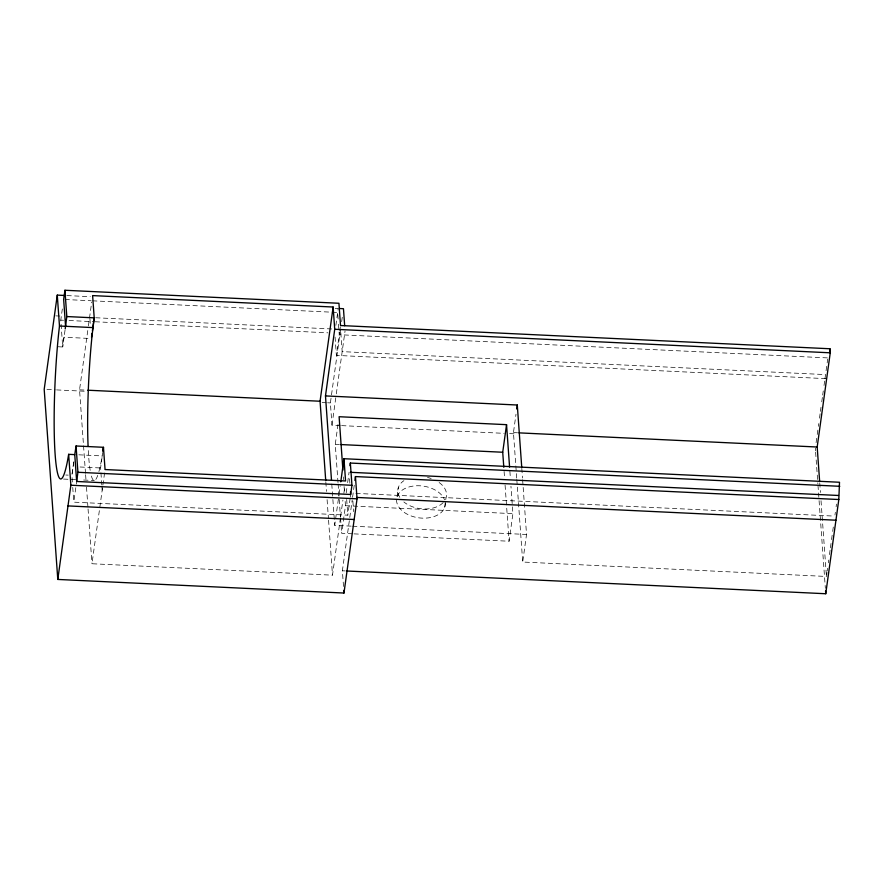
<?xml version="1.0" encoding="UTF-8"?>
<svg xmlns="http://www.w3.org/2000/svg" width="884" height="884" viewBox="0 0 884 884"><rect width="100%" height="100%" fill="white"/><g stroke="black" fill="none" stroke-linecap="round" stroke-linejoin="round"><path stroke-width="0.66" stroke-dasharray="4.42 3.31" d="M57.825 346.749L62.698 346.981L60.786 320.13L62.576 307.201M65.029 330.174L62.698 346.981L63.935 337.235L91.339 338.528M85.516 473.36L79.538 389.811L88.234 327.179M88.422 325.82L91.715 302.063M72.355 482.023L71.88 475.305L73.67 462.376M73.902 461.57L71.88 475.305M350.13 498.366L347.799 515.173L73.792 502.156L76.123 485.349M76.311 484.056L76.665 481.471M101.804 484.984L100.588 467.967L102.743 452.464M340.451 517.825L332.494 575.175L91.98 563.749L102.721 486.344M102.898 485.051L105.052 469.537M335.865 325.389L338.207 308.527M825.822 378.639L336.373 355.39L339.611 332.086M339.799 330.771L340.34 326.826M340.241 425.558L331.975 425.171L330.384 402.916L340.583 329.389L342.174 351.633L825.534 374.595L824.971 378.672M341.666 321.632L342.561 315.168M331.975 425.171L336.13 395.203M336.318 393.844L345.047 330.959M338.008 482.62L335.268 444.287L338.185 423.281M351.169 526.135L334.727 525.35L338.881 495.438M339.069 494.079L340.207 485.913M340.638 516.466L342.915 500.079M343.865 493.25L344.804 486.421M346.208 492.918L346.926 487.747M347.644 482.576L349.081 472.244M352.617 533.803L341.633 533.284L345.467 505.703L344.97 498.863M350.307 497.073L350.672 494.488M343.511 586.49L342.384 570.788L352.208 499.979M352.583 497.25L354.561 483.04M397.104 496.554L398.386 487.36M444.696 507.35L445.967 498.156A24.52 16.023 7.9 0 0 437.724 481.581M516.698 478.034L513.449 432.596L516.002 414.209M353.987 533.87L509.085 541.229L512.908 513.659L510.952 486.277M827.004 572.368L826.441 576.456L522.709 562.036L526.533 534.466L522.599 479.382M816.087 442.674L817.026 435.867M817.225 434.508L818.164 427.701M818.352 426.331L818.728 423.613M819.49 418.165L820.241 412.717M820.429 411.358L820.993 407.27M821.755 401.822L822.507 396.375M822.695 395.015L823.269 390.927M824.021 385.479L824.772 380.043M826.076 370.716L826.971 364.252M827.148 362.959L827.689 359.081M827.192 570.998L827.579 568.268M828.33 562.81L828.717 560.08M829.468 554.611L830.231 549.152M830.419 547.793L831.369 540.964M831.557 539.594L832.496 532.765M832.695 531.406L833.634 524.577M834.96 515.018L835.347 512.289M836.098 506.83L836.474 504.101M98.909 471.603A98.069 10.199 -87.3 0 0 101.24 461.161L102.367 454.619M66.908 295.576L90.29 296.681M335.202 308.317L337.953 308.45M65.029 299.51L91.185 300.759M92.566 300.825L330.771 312.14M332.152 312.196L337.655 312.461L338.119 319.002M55.78 315.864L59.902 316.052M95.682 317.754L332.329 328.992M60.786 320.13L63.538 320.262M69.04 320.516L93.826 321.699M95.207 321.765L327.898 332.815M827.314 357.887L339.246 334.704L339.058 332.097M79.538 389.811L86.411 390.142M46.951 389.457L55.206 389.844M56.587 389.91L86.853 391.347M322.13 402.529L326.251 402.717M327.632 402.784L330.384 402.916M513.449 432.596L517.571 432.795M341.611 425.624L504.112 433.337M509.615 433.602L516.499 433.933M335.268 444.287L339.39 444.486M78.853 454.818L102.146 455.923M80.046 466.995L100.588 467.967M65.792 475.017L68.223 475.128M63.538 479.062L75.593 479.636M83.626 480.012L94.345 480.52M355.865 493.382L834.275 516.101M345.467 505.703L512.908 513.659M352.539 526.201L526.533 534.466M342.384 570.788L345.136 570.92M819.744 482.819L820.429 492.465M821.026 500.72L826.441 576.456M815.335 448.122L815.523 450.873M815.623 452.243L816.606 465.978M816.706 467.36L817.888 483.835M817.976 485.217L825.347 588.247M521.803 468.365L522.499 478.001M516.797 479.415L522.709 562.036M509.88 471.216L510.366 478.067M504.09 471.404L504.488 476.885M505.073 485.095L509.085 541.229M352.871 501.184L353.622 511.648M338.495 324.24L338.97 330.782M349.545 478.785L349.92 484.023M335.069 337.069L336.373 355.39M346.683 499.46L347.799 515.173M343.401 476.951L343.6 479.692M344.086 486.543L344.583 493.382M338.108 483.99L340.462 516.853M340.561 518.223L341.633 533.284M331.776 484.045L334.727 525.35M325.82 481.868L326.505 491.427M327.091 499.626L328.461 518.764M328.561 520.135L332.494 575.175M89.936 318.903L90.4 325.445M101.903 486.299L102.179 490.222M85.615 474.73L86.002 480.211M86.499 487.051L87.969 507.604M88.057 508.963L91.98 563.749M72.742 487.393L73.792 502.156M445.182 502.355A24.52 16.023 7.9 0 1 411.922 516.223A24.52 16.023 7.9 0 1 404.784 488.598A24.52 16.023 7.9 0 1 444.519 499.814M443.16 502.62A24.52 16.023 7.9 0 1 403.877 501.968M399.8 497.383A24.52 16.023 7.9 0 1 403.9 480.664M427.502 477.459A24.52 16.023 7.9 0 1 431.16 478.498M97.737 475.382A98.069 10.199 -87.3 0 1 91.395 476.067M90.179 470.343A98.069 10.199 -87.3 0 1 88.201 448.939"/><path stroke-width="1.33" d="M65.526 295.51L57.272 295.112L59.482 326.008L58.698 332.959A98.069 10.199 -87.3 0 0 55.139 454.509A98.069 10.199 -87.3 0 0 67.748 459.569L68.654 454.332L74.742 454.63L76.057 445.989L103.461 447.293L105.052 469.537L345.567 480.962L343.975 458.719L839.513 482.255L838.817 499.526L825.744 593.739L346.517 570.987M331.478 479.913L325.478 395.91L334.727 329.279L333.135 307.024L92.621 295.599L94.212 317.853L92.19 334.55A98.069 10.199 -87.3 0 0 88.091 446.376M65.217 328.881L66.808 316.549L64.93 290.261L338.937 303.267L340.517 325.522L829.966 348.76L830.253 352.804L817.181 447.017L819.645 481.448M57.272 295.112L44.2 389.325L57.791 579.44L343.975 593.031L357.048 498.819L355.456 476.575L838.817 499.526M64.93 290.261L63.648 299.444L65.571 326.295M57.791 579.44L70.864 485.228L68.654 454.332M91.516 337.235L92.058 333.356M92.411 330.782L94.212 317.853L66.808 316.549M839.8 486.299L350.351 463.05L351.942 485.294L350.672 494.488L76.665 481.471L77.936 472.288L76.057 445.989M102.92 451.171L103.461 447.293L102.92 450.962M325.721 480.498L320.063 401.237L333.135 307.024M340.771 481.835L343.975 458.719M349.987 465.68L350.351 463.05M354.915 480.454L355.456 476.575M503.803 467.304L502.72 452.243L506.543 424.663L339.102 416.718L342.915 470.111M516.731 408.961L517.284 405.016L325.478 395.91M829.601 351.39L829.966 348.76M339.323 308.505L343.456 308.704L344.672 325.721M334.727 329.279L830.253 352.804M59.482 326.008L92.975 327.599M87.792 390.209L320.063 401.237M518.952 432.862L817.181 447.017M340.76 444.553L502.72 452.243M350.462 472.31L838.529 495.482M77.936 472.288L351.942 485.294M356.716 497.449L835.944 520.212M70.864 485.228L357.048 498.819M67.991 505.913L354.175 519.505M825.546 590.998L825.744 593.739M517.284 405.016L521.715 466.984M506.543 424.663L509.582 467.106M350.484 491.869L350.672 494.488M343.788 590.413L343.975 593.031M74.742 454.63L76.665 481.471"/></g></svg>
